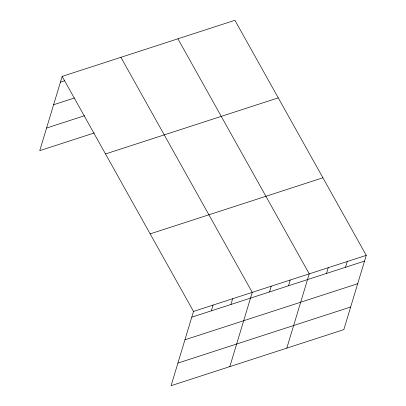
<?xml version="1.0" encoding="UTF-8"?>
<svg xmlns="http://www.w3.org/2000/svg" width="406" height="406" viewBox="0 0 406 406"><rect width="100%" height="100%" fill="white"/><g stroke="black" fill="none" stroke-linecap="round" stroke-linejoin="round"><path stroke-width="0.61" d="M62.169 76.389L193.5 311.438L171.078 385.7L343.831 329.611L366.253 255.349L234.922 20.3L62.169 76.389L39.747 150.651L94.334 132.929M211.343 310.834L213.079 305.084M230.923 304.475L232.658 298.725M229.816 366.628L252.238 292.371L120.907 57.317M269.503 291.95L271.238 286.2M288.504 285.778L290.239 280.028M286.824 348.12L309.245 273.857L177.914 38.809M326.51 273.441L328.246 267.691M345.511 267.27L347.247 261.52M60.433 82.139L64.59 80.789M53.607 104.748L74.374 98.003M46.573 128.042L84.544 115.715M105.509 153.955L278.257 97.866M150.164 233.871L322.912 177.782M193.5 311.438L366.253 255.349M191.764 317.187L364.512 261.104M184.938 339.797L357.686 283.708M177.904 363.091L350.657 307.002"/></g></svg>
